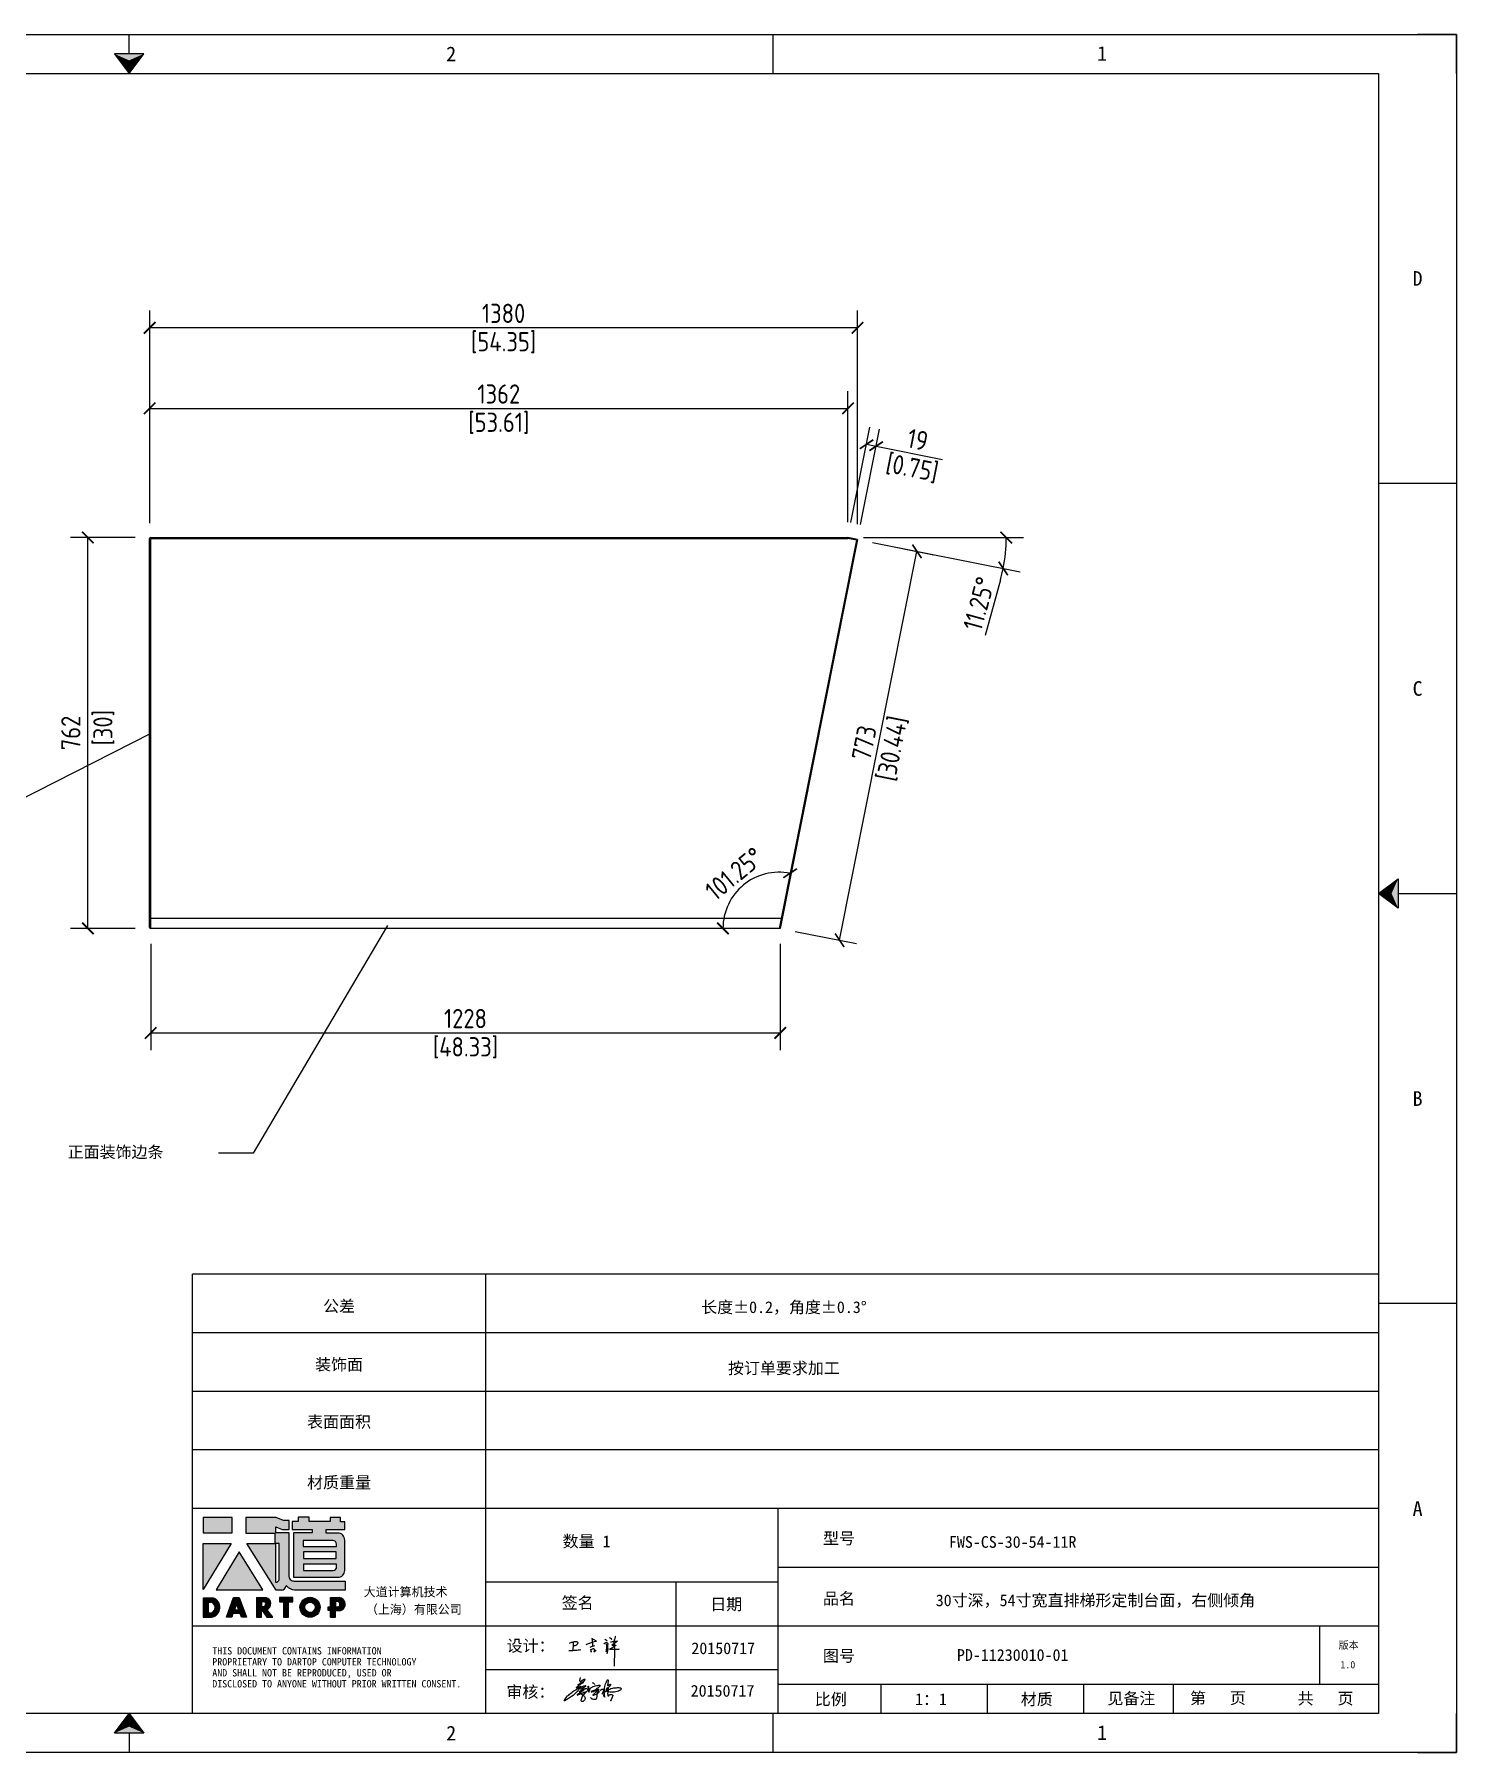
# Model space of a CAD drawing. Header units: inches. Extents: x 777 to 31414, y -60867 to 2393.
# Drawn here: x 18520 to 21294, y -45918 to -42568 of the extents above; entities that cross this region are included whole.
import ezdxf
from ezdxf.enums import TextEntityAlignment as Align

# ---------------------------------------------------------------- set-up
doc = ezdxf.new("R2010")
doc.units = ezdxf.units.IN
doc.header["$LTSCALE"] = 0.605
doc.header["$MEASUREMENT"] = 0
doc.header["$PDMODE"] = 3
doc.header["$PDSIZE"] = 0.25
doc.linetypes.add('DOT', pattern=[0.2, 0.1, -0.1])
doc.layers.get('0').update_dxf_attribs({"linetype": 'CONTINUOUS'})
doc.layers.get('Defpoints').update_dxf_attribs({"linetype": 'CONTINUOUS'})
for name, color, linetype in [('02-05848-001_DXF_TEXT', 7, 'CONTINUOUS'), ('4', 7, 'CONTINUOUS'), ('green_dim', 7, 'CONTINUOUS'), ('print', 30, 'CONTINUOUS')]:
    doc.layers.add(name, color=color, linetype=linetype)
doc.layers.add('dim', color=2, linetype='CONTINUOUS', lineweight=9)
doc.styles.add('Dartop', font='')
doc.styles.add('Dartop Text Style', font='gbenor.shx', dxfattribs={"bigfont": 'gbcbig.shx'})
doc.styles.add('hzHT', font='simhei.ttf')
doc.styles.get("Standard").update_dxf_attribs({"font": 'txt', "width": 0.7})
doc.styles.get('Dartop').set_extended_font_data('FangSong_GB2312')
doc.dimstyles.new('Dartop DIM Style', dxfattribs={"dimscale": 15, "dimtxt": 2.5, "dimasz": 1.5, "dimexe": 2.25, "dimexo": 2, "dimtad": 1, "dimdec": 0, "dimdsep": 46, "dimtxsty": 'Dartop Text Style', "dimblk": 'ARCHTICK', "dimcen": 0.09, "dimazin": 2, "dimtfac": 1, "dimtdec": 0, "dimtofl": 0, "dimtmove": 0, "dimatfit": 3, "dimfxl": 0, "dimtolj": 1, "dimtzin": 0, "dimarcsym": 0})
doc.dimstyles.get("Standard").update_dxf_attribs({"dimtxt": 0.1, "dimasz": 0.125, "dimexe": 0.18, "dimexo": 0.0625, "dimgap": 0.09, "dimtad": 0, "dimtih": 1, "dimtoh": 1, "dimdec": 3, "dimzin": 4, "dimdsep": 46, "dimtxsty": 'Standard', "dimblk": '_FILLED', "dimblk1": '_FILLED', "dimblk2": '_FILLED', "dimcen": 0.09, "dimadec": 0, "dimazin": 0, "dimtol": 1, "dimtp": 0.008, "dimtm": 0.008, "dimtfac": 1, "dimtdec": 3, "dimtofl": 0, "dimtmove": 0, "dimatfit": 3, "dimldrblk": '_FILLED', "dimfxl": 0, "dimtolj": 1, "dimtzin": 4, "dimarcsym": 0})

# ---------------------------------------------------------------- blocks, each defined once
blk = doc.blocks.new('*U5')
at = {"color": 254, "linetype": 'Continuous', "extrusion": (0, 0, -1)}
for points in [[(-17, 0.333), (-16.812, 0.25), (-17, 0.5)], [(-17, 0.333), (-17, 0.5), (-17.188, 0.25)], [(-17, 0.333), (-17.188, 0.25), (-16.812, 0.25)]]:
    blk.add_solid(points, dxfattribs=at)
blk = doc.blocks.new('*U4')
at = {"color": 254, "linetype": 'Continuous', "extrusion": (0, 0, -1)}
for points in [[(-33.167, 11), (-33, 11), (-33.25, 11.188)], [(-33.167, 11), (-33.25, 11.188), (-33.25, 10.812)], [(-33.167, 11), (-33.25, 10.812), (-33, 11)]]:
    blk.add_solid(points, dxfattribs=at)
blk = doc.blocks.new('*U6')
at = {"color": 254, "linetype": 'Continuous'}
for points in [[(17, 21.667), (17.188, 21.75), (16.812, 21.75)], [(17, 21.667), (16.812, 21.75), (17, 21.5)], [(17, 21.667), (17, 21.5), (17.188, 21.75)]]:
    blk.add_solid(points, dxfattribs=at)
blk = doc.blocks.new('dadao')
for p, q in [((48, 19.2), (44.9, 10.4)), ((44.9, 10.4), (51.2, 10.4)), ((51.2, 10.4), (48, 19.2))]:
    blk.add_line(p, q)
for points in [[(41.8, 121.6), (41.8, 143.7), (-0.4, 143.7), (-0.4, 121.6), (41.8, 121.6)], [(104.8, 122), (104.8, 130.3), (114.1, 126.3), (124.2, 126.3), (124.2, 139.6), (115.9, 139.6), (105.1, 143.9), (61.5, 143.9)], [(61.7, 144), (61.7, 121.3), (103.9, 121.3)], [(113.4, 38.7), (105.1, 38.7), (63, 106.5), (103.9, 106.5), (103.9, 120.9), (103.9, 121.3)], [(109.7, 53.6), (109.7, 106.2), (104.3, 106.2), (104.3, 50.4), (106.6, 50.4)], [(144.6, 94.4), (144.6, 84.8), (192, 84.8), (192, 94.1), (144.9, 94.1)], [(0, 28), (0, 0), (11.8, 0)], [(0.1, 28), (14, 28)], [(76.8, 28.2), (76.8, 0), (84.1, 0), (84.1, 11.1), (91.6, -0.1), (100.3, -0.1), (91.7, 11.1)], [(76.8, 28.2), (90.6, 28.2)], [(120.2, 45), (119.5, 45), (119.5, 44.6)], [(183.7, 0), (183.7, 9.6), (180.6, 9.6), (180.6, 14.9), (183.8, 14.9), (183.8, 28.1), (196.1, 28.1), (196.5, 28.1)], [(7.1, 21.8), (7.1, 6.1), (12, 6.1)], [(7.1, 21.8), (11.4, 21.8)], [(84, 22.7), (84, 15.3), (87.2, 15.3)], [(84, 22.7), (87.3, 22.7)], [(183.7, 0), (190.9, 0), (190.9, 9.6), (198.8, 9.6)], [(194.9, 22.3), (190.8, 22.3), (190.8, 15), (194.4, 15)]]:
    blk.add_lwpolyline(points)
blk.add_lwpolyline([(137.1, 144.2), (137.1, 137.9), (128.3, 137.9), (128.3, 126.5), (157.3, 126.5), (157.3, 121.5), (130.3, 121.5), (130.3, 57.5), (194.4, 57.5, 0.414214), (204.4, 67.5), (204.4, 111.3, 0.414214), (194.4, 121.3), (177.5, 121.3), (177.5, 126.3), (204.7, 126.3), (204.7, 137.7), (198.2, 137.7), (198.2, 143.9), (183.3, 143.9), (183.3, 138), (153, 138), (153, 144.2), (137.1, 144.2)], format="xyb", close=True)
for points in [[(-0.3, 106.2), (40.4, 106.2), (-0.3, 39.7), (-0.3, 106.2)], [(51.7, 94.1), (18.4, 39.3), (86.2, 39.3)], [(43.8, 28.2), (51.8, 28.2), (62.6, -0.1), (55, -0.1), (53.2, 5), (42.9, 5), (41.1, 0), (33.6, 0)], [(110, 28.1), (110, 21.9), (116, 21.9), (116, -0.1), (123.2, -0.1), (123.2, 22), (129.2, 22), (129.2, 28.1), (110, 28.1)]]:
    blk.add_lwpolyline(points, close=True)
for points in [[(104.8, 122), (123.4, 122), (123.4, 60, 0.414214), (131.4, 52), (204.8, 52), (204.8, 39.1), (131.7, 39.1)], [(144.3, 110.8), (144.3, 101.8), (192.3, 101.8), (192.3, 105.5, 0.414214), (187.3, 110.5), (144.3, 110.5)], [(144.6, 77), (144.6, 67.5), (187.6, 67.5, 0.414214), (192.6, 72.5), (192.6, 76.4), (144.6, 76.4)]]:
    blk.add_lwpolyline(points, format="xyb")
for radius in [14.5, 7.44]:
    blk.add_circle((154.2, 14.2), radius)
for centre, radius, start, end in [((99.2, 60.7), 12.6, 305.6399, 325.969), ((9.6, 14.2), 14.4, 278.6604, 72.3203), ((88.6, 19.4), 8.95, 290.6073, 77.2124), ((111.6, 46.7), 8.19, 282.9811, 347.6627), ((136, 61.7), 22.9, 226.7358, 259.3209), ((195.7, 18.6), 9.51, 288.8959, 85.2442), ((8.5, 13.9), 8.49, 294.2143, 69.7177), ((86.4, 19), 3.8, 282.527, 76.7196), ((193.7, 18.7), 3.8, 280.9891, 72.5513)]:
    blk.add_arc(centre, radius, start, end)
blk = doc.blocks.new('h')
for p, q in [((20773.3, -2331.8), (20775.3, -2338.7)), ((20789.1, -2340.9), (20773.5, -2331.9)), ((20775.3, -2338.7), (20775.6, -2351.2)), ((20845.7, -2343.5), (20848.4, -2353)), ((20768.1, -2360.9), (20773, -2359.1)), ((20769.5, -2366.9), (20769.8, -2370.6)), ((20769.8, -2370.6), (20770.9, -2378)), ((20770.9, -2378), (20771.5, -2370.6)), ((20772.4, -2369.3), (20774.9, -2367.8)), ((20773, -2359.1), (20784.1, -2355.2)), ((20775.6, -2351.2), (20775.5, -2357.3)), ((20782.2, -2369.2), (20780, -2377.1)), ((20780, -2377.1), (20788.3, -2371.3)), ((20780.1, -2366.4), (20780.8, -2366.4)), ((20781.9, -2367.4), (20782.2, -2369.2)), ((20848.9, -2370.3), (20847.9, -2424)), ((20848.4, -2353), (20848.9, -2370.3))]:
    blk.add_line(p, q)
for points in [[(20699.1, -2348.2, -0.029745), (20704.6, -2345.4, -0.046842), (20708.4, -2344.2, -0.00919), (20714.3, -2343, -0.018517), (20717.2, -2342.5, -0.037841), (20720.3, -2342.4, -0.039541), (20723.2, -2342.8, -0.149785), (20726, -2344.3, -0.204935), (20726.9, -2346.6, -0.074872), (20726.5, -2348.3, -0.061615), (20725.6, -2350.3, -0.034204), (20723.8, -2352.6, -0.045776), (20722.3, -2354.1, -0.054985), (20720.4, -2355.3, -0.036348), (20717.3, -2356.5, -0.067752), (20715.7, -2356.8, -0.043553), (20713.2, -2356.7)], [(20755, -2351.9, -0.024077), (20759.9, -2350.1, -0.013147), (20768.7, -2346.5, -0.00522), (20775.4, -2344.1, -0.018517), (20777.3, -2343.4, -0.008274), (20786.3, -2341, -0.039541), (20788.3, -2340.8, -0.079216), (20789.4, -2341, -0.204935)], [(20816.8, -2335, -0.053561), (20819.6, -2336.1, -0.075272), (20821.3, -2337.3, -0.005295), (20822.5, -2338.5, -0.009337), (20823.1, -2339.1, -0.026146), (20823.7, -2339.8, -0.016644), (20824.5, -2340.9)], [(20832.1, -2329.2, -0.053561), (20834.9, -2330.3, -0.075272), (20836.7, -2331.5, -0.005295), (20837.8, -2332.6, -0.009337), (20838.5, -2333.3, -0.026146), (20839, -2334, -0.016644), (20839.8, -2335.1)], [(20836, -2343.7, -0.02797), (20842.1, -2342.6, -0.048868), (20845.6, -2342.2, -0.00919), (20851.1, -2341.4, -0.018517), (20853.9, -2341.1, -0.037841), (20856.7, -2341.2, -0.039541), (20859.4, -2341.6, -0.018282), (20840.6, -2354.7, -0.000937)], [(20847.6, -2340.2, 0.021784), (20849.6, -2335.9, 0.028296), (20850.8, -2332.4, 0.008136), (20851.9, -2328.2, 0.028913), (20852.2, -2327, 0.08193), (20852.1, -2325.9, 0.075058), (20851.7, -2324.7, 0.275043)], [(20696.6, -2372.4, 0.002073), (20710.6, -2371.9, 0.016137), (20719.6, -2371.3, 0.008314), (20736.9, -2369.3)], [(20813.5, -2350.1, 0.007348), (20815.9, -2348.7, 0.008421), (20818, -2347.3, 0.009459), (20819.7, -2346.2, -0.016325), (20820.7, -2345.5, -0.173771), (20821.8, -2345.3, -0.085159), (20823.9, -2346, -0.125883), (20826, -2347.9, -0.160659), (20826.6, -2350.1, -0.010447), (20826.5, -2352.3, -0.008247), (20826.2, -2355.1, -0.002698), (20825.3, -2374, 0.001562), (20823.9, -2383.7, 0.016137)]]:
    blk.add_lwpolyline(points, format="xyb")
for points in [[(20711.3, -2343.5), (20711.3, -2343.5), (20711.5, -2355.8), (20710.7, -2368), (20710.6, -2371.9)], [(20821.5, -2350.6), (20822.4, -2359.2), (20822.2, -2364.9), (20821.7, -2369), (20821.3, -2376.3), (20823.6, -2368.5), (20827.2, -2366.3), (20829.5, -2366.3)], [(20840.6, -2354.7), (20850, -2354.7), (20855, -2354.3), (20845.9, -2361.1), (20840.5, -2364), (20833, -2367.5), (20863.2, -2367.4), (20865.9, -2367.3)]]:
    blk.add_lwpolyline(points)
for centre, radius, start, end in [((20773.7, -2371.2), 2.3, 121.9907, 163.6016), ((20787.5, -2406), 40.3, 100.6183, 108.2482), ((20780.8, -2367.6), 1.15, 9.4675, 90)]:
    blk.add_arc(centre, radius, start, end)
blk = doc.blocks.new('CAIYUQIANG')
for p, q in [((27649.9, -25061), (27651.9, -25059.4)), ((27651.9, -25059.4), (27654.7, -25057.2)), ((27654.7, -25057.2), (27656.5, -25055.9)), ((27656.5, -25055.9), (27658.3, -25054.6)), ((27659.8, -25060.4), (27656.6, -25063.3)), ((27658.3, -25054.6), (27659.6, -25053.7)), ((27659.6, -25053.7), (27662.2, -25052.1)), ((27660.6, -25059.8), (27659.8, -25060.4)), ((27663.6, -25056.9), (27660.6, -25059.8)), ((27662.2, -25052.1), (27664.9, -25050.5)), ((27662.9, -25048.8), (27669.7, -25045.8)), ((27663.2, -25048.6), (27662.9, -25048.8)), ((27663.6, -25048.1), (27663.2, -25048.6)), ((27665.3, -25046.6), (27663.6, -25048.1)), ((27666.3, -25053.5), (27663.6, -25056.9)), ((27664.9, -25050.5), (27668.5, -25048.7)), ((27667.5, -25060.4), (27664.9, -25062)), ((27667.4, -25044.9), (27665.3, -25046.6)), ((27675.7, -25037.4), (27665.9, -25043)), ((27665.9, -25043), (27677.3, -25038.1)), ((27668.2, -25051.4), (27666.3, -25053.5)), ((27670.6, -25042.2), (27667.4, -25044.9)), ((27670.3, -25058.4), (27667.5, -25060.4)), ((27667.7, -25061.6), (27670.5, -25060.2)), ((27670.9, -25048.6), (27668.2, -25051.4)), ((27668.5, -25048.7), (27673.6, -25046.3)), ((27668.6, -25056), (27674.9, -25053.6)), ((27672.1, -25054.2), (27668.6, -25056)), ((27670.4, -25028.6), (27669.5, -25034.5)), ((27669.5, -25034.5), (27670.5, -25036.5)), ((27669.7, -25045.8), (27671.3, -25045.2)), ((27672, -25057.1), (27670.3, -25058.4)), ((27670.5, -25036.5), (27674.7, -25033.4)), ((27670.5, -25060.2), (27673.3, -25059)), ((27677.3, -25038.1), (27670.6, -25042.2)), ((27671.5, -25047.3), (27670.9, -25048.6)), ((27671.2, -25051), (27679.4, -25049.8)), ((27674.1, -25050.1), (27671.2, -25051)), ((27671.3, -25045.2), (27672.1, -25045.7)), ((27672.1, -25046.2), (27671.5, -25047.3)), ((27672.5, -25060.1), (27671.9, -25060.4)), ((27671.9, -25060.4), (27674.3, -25061.5)), ((27673.8, -25055.8), (27672, -25057.1)), ((27672.1, -25045.7), (27672.1, -25046.2)), ((27675.9, -25052.3), (27672.1, -25054.2)), ((27673.8, -25059.6), (27672.5, -25060.1)), ((27673.3, -25059), (27675.5, -25058)), ((27673.6, -25046.3), (27677.4, -25044.5)), ((27676.2, -25054), (27673.8, -25055.8)), ((27675.2, -25059.1), (27673.8, -25059.6)), ((27676.5, -25048.8), (27674.1, -25050.1)), ((27674.7, -25033.4), (27678, -25031.9)), ((27674.9, -25053.6), (27676.8, -25053.2)), ((27677.8, -25058), (27675.2, -25059.1)), ((27675.5, -25058), (27677.9, -25056.9)), ((27679.9, -25033), (27675.7, -25037.4)), ((27678.6, -25051.7), (27675.9, -25052.3)), ((27677.2, -25053.4), (27676.2, -25054)), ((27679.1, -25047.4), (27676.5, -25048.8)), ((27676.8, -25053.2), (27677.2, -25053.4)), ((27677.4, -25044.5), (27680, -25043.8)), ((27677.5, -25061.9), (27679.6, -25059.6)), ((27679, -25057.7), (27677.8, -25058)), ((27677.9, -25056.9), (27680, -25056.9)), ((27678, -25031.9), (27679.7, -25031.6)), ((27683.3, -25050.5), (27678.6, -25051.7)), ((27680, -25057.5), (27679, -25057.7)), ((27680.6, -25045.9), (27679.1, -25047.4)), ((27679.4, -25049.8), (27681.5, -25049.6)), ((27679.6, -25059.6), (27680.6, -25058.4)), ((27679.7, -25031.6), (27680.1, -25032.2)), ((27680.1, -25032.2), (27679.9, -25033)), ((27680, -25043.8), (27681.2, -25043.8)), ((27680, -25056.9), (27680.5, -25057.1)), ((27680.5, -25057.1), (27680, -25057.5)), ((27681.2, -25044.7), (27680.6, -25045.9)), ((27680.6, -25058.4), (27681.3, -25057.6)), ((27681.2, -25043.8), (27681.2, -25044.7)), ((27681.3, -25057.6), (27682.9, -25055.7)), ((27681.5, -25049.6), (27682.7, -25049.7)), ((27682.7, -25049.7), (27683.3, -25050.5)), ((27682.9, -25055.7), (27683.9, -25054.7)), ((27683.9, -25054.7), (27684.6, -25054)), ((27684.6, -25054), (27685.6, -25053.1)), ((27685.6, -25053.1), (27686, -25048.7)), ((27686, -25048.7), (27686.1, -25046.8)), ((27686.1, -25046.8), (27686.2, -25045.4)), ((27686.2, -25045.4), (27686.3, -25045)), ((27686.3, -25045), (27686.6, -25045)), ((27686.6, -25045), (27686.7, -25045.1)), ((27686.7, -25045.1), (27686.9, -25049.2)), ((27686.9, -25049.2), (27686.9, -25051.7)), ((27686.9, -25051.7), (27686.9, -25054.8)), ((27686.9, -25054.8), (27686.9, -25055.8)), ((27686.9, -25055.8), (27687, -25056.5)), ((27687, -25056.5), (27687.2, -25056.9)), ((27687.2, -25056.9), (27687.5, -25056.9)), ((27687.5, -25056.9), (27687.8, -25056.5)), ((27687.8, -25056.5), (27688, -25055.9)), ((27688, -25055.9), (27688.6, -25054.6)), ((27688.6, -25054.6), (27689.1, -25053.3)), ((27689.1, -25053.3), (27689.5, -25052.1)), ((27689.5, -25052.1), (27690.2, -25050.1)), ((27690.2, -25050.1), (27690.5, -25049.4)), ((27690.5, -25049.4), (27691.2, -25048.7)), ((27691.2, -25048.7), (27693.8, -25046.9)), ((27692.5, -25055.7), (27691.9, -25055.8)), ((27691.9, -25055.8), (27691.9, -25056.2)), ((27691.9, -25056.2), (27693.4, -25056.2)), ((27693.9, -25055.2), (27692.5, -25055.7)), ((27693.4, -25056.2), (27695.2, -25055.9)), ((27693.8, -25046.9), (27694.7, -25046.4)), ((27697.3, -25053.7), (27693.9, -25055.2)), ((27694.7, -25046.4), (27695.8, -25045.9)), ((27695.2, -25055.9), (27696.4, -25055.5)), ((27695.8, -25045.9), (27698.2, -25045)), ((27696.4, -25055.5), (27698.6, -25054.5)), ((27698, -25059.9), (27696.5, -25061.2)), ((27700.1, -25052.2), (27697.3, -25053.7)), ((27700.7, -25057.4), (27698, -25059.9)), ((27698.2, -25045), (27699.9, -25044.7)), ((27698.6, -25054.5), (27700.1, -25053.8)), ((27699.9, -25044.7), (27702.8, -25044)), ((27703.1, -25050.1), (27700.1, -25052.2)), ((27700.1, -25053.8), (27701.4, -25053.2)), ((27703.2, -25055.4), (27700.7, -25057.4)), ((27701.4, -25053.2), (27703, -25052.5)), ((27701.9, -25060.7), (27705, -25058.6)), ((27702.8, -25044), (27704.8, -25043.7)), ((27703, -25052.5), (27704.6, -25051.8)), ((27703.4, -25059.2), (27703, -25063.9)), ((27705.3, -25048.2), (27703.1, -25050.1)), ((27705.1, -25053.8), (27703.2, -25055.4)), ((27703.5, -25058.1), (27703.4, -25059.2)), ((27703.9, -25057), (27703.5, -25058.1)), ((27704.3, -25056.3), (27703.9, -25057)), ((27704.9, -25055.3), (27704.3, -25056.3)), ((27704.6, -25051.8), (27705.9, -25051.1)), ((27704.8, -25043.7), (27707, -25043.4)), ((27705.1, -25055), (27704.9, -25055.3)), ((27705, -25058.6), (27706.4, -25057.7)), ((27706, -25052.8), (27705.1, -25053.8)), ((27706.3, -25055), (27705.1, -25055)), ((27708, -25045.9), (27705.3, -25048.2)), ((27705.9, -25051.1), (27706.4, -25051.1)), ((27706.6, -25051.6), (27706, -25052.8)), ((27706.8, -25055.3), (27706.3, -25055)), ((27706.4, -25051.1), (27706.6, -25051.6)), ((27706.4, -25057.7), (27707.4, -25057)), ((27707.5, -25055.8), (27706.8, -25055.3)), ((27707, -25043.4), (27708, -25043.4)), ((27707.4, -25057), (27707.8, -25056.8)), ((27707.8, -25056.8), (27707.5, -25055.8)), ((27708, -25043.4), (27709, -25043.5)), ((27710.1, -25044), (27708, -25045.9)), ((27709, -25043.5), (27709.7, -25043.8)), ((27709.7, -25043.8), (27710.1, -25044)), ((27710, -25054.2), (27711.2, -25052.7)), ((27711.2, -25052.7), (27712.6, -25051.4)), ((27712.6, -25051.4), (27713.4, -25050.9)), ((27713.4, -25050.9), (27714.2, -25050.8)), ((27713.7, -25060.6), (27714.5, -25059.1)), ((27714, -25059.3), (27713.7, -25060.1)), ((27713.7, -25060.1), (27713.7, -25060.6)), ((27714.3, -25058.6), (27714, -25059.3)), ((27714.2, -25050.8), (27715, -25050.8)), ((27715, -25056.9), (27714.3, -25058.6)), ((27714.5, -25059.1), (27715.1, -25058.3)), ((27715, -25050.8), (27715.4, -25050.8)), ((27715.5, -25055.4), (27715, -25056.9)), ((27715.1, -25058.3), (27715.6, -25057.9)), ((27715.4, -25050.8), (27715.6, -25051)), ((27715.9, -25053.9), (27715.5, -25055.4)), ((27715.6, -25051), (27715.8, -25051.2)), ((27715.6, -25057.9), (27716.2, -25057.8)), ((27715.8, -25051.2), (27715.9, -25051.2)), ((27715.9, -25051.2), (27716, -25051.4)), ((27716, -25053.3), (27715.9, -25053.9)), ((27716, -25051.4), (27716, -25051.4)), ((27716, -25051.4), (27716, -25051.5)), ((27716, -25051.5), (27716.1, -25051.6)), ((27716.1, -25052.4), (27716, -25053.3)), ((27716.1, -25051.6), (27716.1, -25051.8)), ((27716.1, -25051.8), (27716.1, -25052.4)), ((27716.2, -25057.8), (27716.9, -25057.9)), ((27716.8, -25062.6), (27717, -25060.1)), ((27716.9, -25057.9), (27717.2, -25058.1)), ((27717, -25060.1), (27717.1, -25058.6)), ((27717.1, -25058.6), (27717.2, -25057.5)), ((27717.2, -25057.5), (27717.7, -25052.4)), ((27717.2, -25058.1), (27717.6, -25058.7)), ((27717.6, -25058.7), (27717.6, -25060.8)), ((27717.7, -25050), (27718.5, -25046)), ((27717.7, -25052.4), (27717.7, -25050)), ((27718.5, -25046), (27720.2, -25040.9)), ((27719, -25056.7), (27720.6, -25055.2)), ((27719, -25056.7), (27720.6, -25055.4)), ((27720.6, -25055.4), (27719, -25056.7)), ((27719.4, -25056.1), (27719, -25056.7)), ((27720.3, -25054.8), (27719.4, -25056.1)), ((27720.2, -25040.9), (27720.7, -25039.5)), ((27721, -25053.7), (27720.3, -25054.8)), ((27720.6, -25055.2), (27721.9, -25054.1)), ((27720.7, -25039.5), (27721.2, -25038)), ((27722.6, -25051.2), (27721, -25053.7)), ((27721.2, -25038), (27721.6, -25036.6)), ((27721.6, -25036.6), (27722.4, -25034.9)), ((27721.8, -25052.4), (27722.1, -25051.2)), ((27721.9, -25054.1), (27721.8, -25052.4)), ((27721.9, -25054.1), (27723.5, -25052.8)), ((27722.2, -25054.5), (27721.9, -25054.1)), ((27722.1, -25051.2), (27722.6, -25049.3)), ((27723.2, -25055.7), (27722.2, -25054.5)), ((27722.4, -25034.9), (27723.3, -25033.3)), ((27722.6, -25049.3), (27723.4, -25048.2)), ((27723.9, -25049.1), (27722.6, -25051.2)), ((27725.1, -25056.1), (27723.2, -25055.7)), ((27723.3, -25033.3), (27723.8, -25032.7)), ((27723.4, -25048.2), (27724, -25048.2)), ((27723.5, -25052.8), (27725.7, -25051.8)), ((27723.8, -25032.7), (27724.4, -25032.7)), ((27724.9, -25047.9), (27723.9, -25049.1)), ((27724.2, -25041.9), (27724, -25042.9)), ((27724, -25042.9), (27724, -25043.8)), ((27724, -25043.8), (27724.5, -25044.5)), ((27724, -25048.2), (27725, -25049.3)), ((27724.3, -25057.3), (27724.1, -25059.8)), ((27724.1, -25059.8), (27724.2, -25062.5)), ((27724.7, -25038.7), (27724.2, -25041.9)), ((27724.8, -25054.3), (27724.3, -25057.3)), ((27724.3, -25057.3), (27724.3, -25057.3)), ((27724.4, -25032.7), (27724.8, -25033.4)), ((27724.5, -25044.5), (27724.9, -25044.1)), ((27726, -25051.7), (27724.6, -25052.3)), ((27724.6, -25052.3), (27724.8, -25054.3)), ((27724.9, -25037.3), (27724.7, -25038.7)), ((27724.8, -25033.4), (27725.1, -25034.5)), ((27725.1, -25035.4), (27724.9, -25037.3)), ((27724.9, -25044.1), (27726.2, -25043.2)), ((27726.1, -25047), (27724.9, -25047.9)), ((27725, -25049.3), (27726, -25051.7)), ((27725.1, -25034.5), (27725.1, -25035.4)), ((27728.6, -25056.9), (27725.1, -25056.1)), ((27725.7, -25051.8), (27728.1, -25050.8)), ((27727.7, -25045.8), (27726.1, -25047)), ((27726.2, -25043.2), (27727.3, -25042.5)), ((27727.3, -25042.5), (27728.7, -25041.6)), ((27728.8, -25044.9), (27727.7, -25045.8)), ((27728.1, -25050.8), (27730.4, -25049.9)), ((27731.5, -25056.9), (27728.6, -25056.9)), ((27728.7, -25041.6), (27729.4, -25041.6)), ((27729.8, -25043.2), (27728.8, -25044.9)), ((27729.4, -25041.6), (27729.8, -25042.2)), ((27729.8, -25042.2), (27729.8, -25043.2)), ((27730.4, -25049.9), (27734.3, -25049)), ((27734.6, -25056.9), (27731.5, -25056.9)), ((27734.3, -25049), (27736.4, -25048.5)), ((27736.4, -25056.9), (27734.6, -25056.9)), ((27736.4, -25048.5), (27738, -25048.5)), ((27737.5, -25056.9), (27736.4, -25056.9)), ((27739.9, -25056.2), (27737.5, -25056.9)), ((27738, -25048.5), (27741.4, -25048.2)), ((27742.8, -25055.5), (27739.9, -25056.2)), ((27741.4, -25048.2), (27743.3, -25048.1)), ((27745.3, -25054.8), (27742.8, -25055.5)), ((27743.3, -25048.1), (27745.9, -25048.1)), ((27747, -25053.9), (27745.3, -25054.8)), ((27745.9, -25048.1), (27747.9, -25048.3)), ((27749, -25052.8), (27747, -25053.9)), ((27747.9, -25048.3), (27749.6, -25048.7)), ((27749.8, -25051.7), (27749, -25052.8)), ((27749.6, -25048.7), (27750.5, -25049.8)), ((27750.6, -25050.8), (27749.8, -25051.7)), ((27750.5, -25049.8), (27750.6, -25050.8)), ((27639.2, -25074.1), (27639.8, -25072.4)), ((27640.1, -25074.1), (27639.2, -25074.1)), ((27639.8, -25072.4), (27641, -25070.5)), ((27641.8, -25073.4), (27640.1, -25074.1)), ((27641, -25070.5), (27642.4, -25068.7)), ((27643.4, -25072.1), (27641.8, -25073.4)), ((27642.4, -25068.7), (27644.1, -25066.6)), ((27645.7, -25070.6), (27643.4, -25072.1)), ((27644.1, -25066.6), (27646.1, -25064.4)), ((27649.4, -25068), (27645.7, -25070.6)), ((27646.1, -25064.4), (27648.2, -25062.5)), ((27648.2, -25062.5), (27649.9, -25061)), ((27653.3, -25065.6), (27649.4, -25068)), ((27656.6, -25063.3), (27653.3, -25065.6)), ((27664.9, -25062.9), (27667.7, -25061.6)), ((27664.9, -25062), (27664.9, -25062.9)), ((27672.7, -25072.4), (27673.6, -25068.9)), ((27672.7, -25073.7), (27672.7, -25072.4)), ((27672.9, -25074.4), (27672.7, -25073.7)), ((27673.5, -25075.1), (27672.9, -25074.4)), ((27674.1, -25075.4), (27673.5, -25075.1)), ((27673.6, -25068.9), (27674.3, -25066.8)), ((27675, -25075.4), (27674.1, -25075.4)), ((27674.3, -25061.5), (27677.2, -25063.7)), ((27674.3, -25066.8), (27675.3, -25065)), ((27676.4, -25074.9), (27675, -25075.4)), ((27675.3, -25065), (27676.4, -25063.4)), ((27676.4, -25063.4), (27677.5, -25061.9)), ((27677.2, -25074.4), (27676.4, -25074.9)), ((27677.2, -25063.7), (27678.8, -25065.4)), ((27678.3, -25073.5), (27677.2, -25074.4)), ((27679.1, -25072.5), (27678.3, -25073.5)), ((27678.8, -25065.4), (27679.4, -25066.6)), ((27679.8, -25071), (27679.1, -25072.5)), ((27679.4, -25066.6), (27679.9, -25067.9)), ((27680, -25070), (27679.8, -25071)), ((27679.9, -25067.9), (27680, -25069)), ((27680, -25069), (27680, -25070)), ((27691, -25067.9), (27690.7, -25067.5)), ((27691.8, -25068.5), (27691, -25067.9)), ((27692.9, -25069.4), (27691.8, -25068.5)), ((27694, -25070.3), (27692.9, -25069.4)), ((27695.5, -25070.9), (27694, -25070.3)), ((27695.5, -25062.1), (27695, -25062.5)), ((27695, -25062.5), (27695, -25062.8)), ((27695, -25062.8), (27695.4, -25063)), ((27695.4, -25063), (27696.6, -25063)), ((27696.5, -25061.2), (27695.5, -25062.1)), ((27697.1, -25071.4), (27695.5, -25070.9)), ((27696.6, -25063), (27698.7, -25062.4)), ((27699, -25071.4), (27697.1, -25071.4)), ((27698.7, -25062.4), (27701.9, -25060.7)), ((27700.5, -25071.4), (27699, -25071.4)), ((27701.7, -25070.7), (27700.5, -25071.4)), ((27702.4, -25068.8), (27701.7, -25070.7)), ((27702.9, -25065), (27702.4, -25068.8)), ((27703, -25063.9), (27702.9, -25065)), ((27716.6, -25063.7), (27716.8, -25062.6)), ((27716.6, -25064.9), (27716.6, -25063.7)), ((27717, -25065.4), (27716.6, -25064.9)), ((27718.3, -25066.4), (27717, -25065.4)), ((27717.6, -25060.8), (27717.6, -25062.5)), ((27717.6, -25062.5), (27717.7, -25064.3)), ((27717.7, -25064.3), (27717.7, -25065.5)), ((27717.7, -25065.5), (27718.3, -25066.4)), ((27724.2, -25062.5), (27724.5, -25063.9)), ((27724.5, -25063.9), (27726.1, -25063.8)), ((27726.1, -25063.8), (27727.2, -25062.4)), ((27727.2, -25062.4), (27728.7, -25061.7)), ((27728.7, -25061.7), (27730.6, -25061.7)), ((27729.9, -25073.7), (27728.8, -25073.7)), ((27730.7, -25072), (27729.9, -25073.7)), ((27730.6, -25061.7), (27732.5, -25061.7)), ((27732.4, -25068.5), (27730.7, -25072)), ((27733.1, -25067), (27732.4, -25068.5)), ((27732.5, -25061.7), (27734, -25062.9)), ((27734, -25064.2), (27733.1, -25067)), ((27734, -25062.9), (27734, -25064.2))]:
    blk.add_line(p, q)
blk.add_lwpolyline([(27694.2, -25038.4, -0.053561), (27695.8, -25039, -0.075272), (27696.8, -25039.7, -0.005295), (27697.5, -25040.4, -0.009337), (27697.9, -25040.8, -0.026146), (27698.2, -25041.2, -0.016644), (27698.7, -25041.9)], format="xyb")
blk = doc.blocks.new('_ArchTick')
at = {"color": 0, "linetype": 'ByBlock', "const_width": 0.15}
blk.add_lwpolyline([(-0.5, -0.5), (0.5, 0.5)], dxfattribs=at)
blk = doc.blocks.new('*D322')
at = {"layer": 'Defpoints', "color": 0}
for p in [(18746.9, -44311), (19974.5, -44311), (19974.5, -44514.9)]:
    blk.add_point(p, dxfattribs=at)
at = {"layer": 'dim', "color": 0, "lineweight": -2}
for p, q in [((18746.9, -44341), (18746.9, -44548.7)), ((19974.5, -44341), (19974.5, -44548.7)), ((18746.9, -44514.9), (19974.5, -44514.9))]:
    blk.add_line(p, q, dxfattribs=at)
at = {"layer": 'dim', "color": 0, "lineweight": -2, "xscale": 22.5, "yscale": 22.5, "zscale": 22.5, "rotation": 180}
blk.add_blockref('_ArchTick', (18746.9, -44514.9), dxfattribs=at)
at = {"layer": 'dim', "color": 0, "lineweight": -2, "xscale": 22.5, "yscale": 22.5, "zscale": 22.5}
blk.add_blockref('_ArchTick', (19974.5, -44514.9), dxfattribs=at)
at = {"layer": 'dim', "color": 0, "char_height": 37.5, "attachment_point": 5, "style": 'Dartop Text Style'}
for s, insert in [('\\A1;1228', (19360.7, -44486.8)), ('\\A1;[48.33]', (19360.7, -44543.8))]:
    blk.add_mtext(s, dxfattribs=dict(at, insert=insert))
blk = doc.blocks.new('*D323')
at = {"layer": 'Defpoints', "color": 0}
for p in [(18624.3, -43549), (18746.9, -43549), (18746.9, -44311)]:
    blk.add_point(p, dxfattribs=at)
at = {"layer": 'dim', "color": 0, "lineweight": -2}
for p, q in [((18716.9, -43549), (18590.6, -43549)), ((18624.3, -44311), (18624.3, -43549)), ((18716.9, -44311), (18590.6, -44311))]:
    blk.add_line(p, q, dxfattribs=at)
at = {"layer": 'dim', "color": 0, "lineweight": -2, "xscale": 22.5, "yscale": 22.5, "zscale": 22.5}
for p, rotation in [((18624.3, -43549), 90), ((18624.3, -44311), 270)]:
    blk.add_blockref('_ArchTick', p, dxfattribs=dict(at, rotation=rotation))
at = {"layer": 'dim', "color": 0, "insert": (18624.3, -43930), "char_height": 37.5, "attachment_point": 5, "rotation": 90, "style": 'Dartop Text Style'}
blk.add_mtext('\\A1;762\\P [30]', dxfattribs=at)
blk = doc.blocks.new('*D324')
at = {"layer": 'Defpoints', "color": 0}
for p in [(20106.6, -43297.1), (18744.9, -43550.7), (20106.6, -43549)]:
    blk.add_point(p, dxfattribs=at)
at = {"layer": 'dim', "color": 0, "lineweight": -2}
for p, q in [((18744.9, -43520.7), (18744.9, -43263.4)), ((20106.6, -43519), (20106.6, -43263.4)), ((18744.9, -43297.1), (20106.6, -43297.1))]:
    blk.add_line(p, q, dxfattribs=at)
at = {"layer": 'dim', "color": 0, "lineweight": -2, "xscale": 22.5, "yscale": 22.5, "zscale": 22.5, "rotation": 180}
blk.add_blockref('_ArchTick', (18744.9, -43297.1), dxfattribs=at)
at = {"layer": 'dim', "color": 0, "lineweight": -2, "xscale": 22.5, "yscale": 22.5, "zscale": 22.5}
blk.add_blockref('_ArchTick', (20106.6, -43297.1), dxfattribs=at)
at = {"layer": 'dim', "color": 0, "char_height": 37.5, "attachment_point": 5, "style": 'Dartop Text Style'}
for s, insert in [('\\A1;1362', (19425.7, -43269)), ('\\A1;[53.61]', (19425.7, -43326.1))]:
    blk.add_mtext(s, dxfattribs=dict(at, insert=insert))
blk = doc.blocks.new('*D325')
at = {"layer": 'Defpoints', "color": 0}
for p in [(20161.5, -43370.8), (20106.6, -43549), (20125.3, -43552.7)]:
    blk.add_point(p, dxfattribs=at)
at = {"layer": 'dim', "color": 0, "lineweight": -2}
for p, q in [((20112.5, -43519.6), (20149.4, -43334)), ((20131.2, -43523.3), (20168.1, -43337.7)), ((20142.8, -43367.1), (20161.5, -43370.8)), ((20161.5, -43370.8), (20290.8, -43396.5))]:
    blk.add_line(p, q, dxfattribs=at)
at = {"layer": 'dim', "color": 0, "lineweight": -2, "xscale": 22.5, "yscale": 22.5, "zscale": 22.5}
for p, rotation in [((20142.8, -43367.1), 168.7499529015004), ((20161.5, -43370.8), 348.7499529015004)]:
    blk.add_blockref('_ArchTick', p, dxfattribs=dict(at, rotation=rotation))
at = {"layer": 'dim', "color": 0, "char_height": 37.5, "attachment_point": 5, "rotation": 348.75, "style": 'Dartop Text Style'}
for s, insert in [('\\A1;19', (20242.7, -43358.2)), ('\\A1;[0.75]', (20231.6, -43414.2))]:
    blk.add_mtext(s, dxfattribs=dict(at, insert=insert))
blk = doc.blocks.new('*D326')
at = {"layer": 'Defpoints', "color": 0}
for p in [(18746.9, -43549), (20106.6, -43549), (20106.6, -43549), (20125.3, -43552.7), (20414.6, -43569.2)]:
    blk.add_point(p, dxfattribs=at)
at = {"layer": 'dim', "color": 0, "lineweight": -2}
for p, q in [((20136.6, -43549), (20449, -43549)), ((20154.7, -43558.6), (20442.5, -43615.8)), ((20404.2, -43631.1), (20374.2, -43739.6))]:
    blk.add_line(p, q, dxfattribs=at)
for start, end in [(348.75, 360), (344.5726, 348.75)]:
    blk.add_arc((20106.6, -43549), 308.7, start, end, dxfattribs=at)
at = {"layer": 'dim', "color": 0, "lineweight": -2, "xscale": 22.5, "yscale": 22.5, "zscale": 22.5}
for p, rotation in [((20415.3, -43549), 89.99999999999993), ((20409.4, -43609.2), 258.7499529015161)]:
    blk.add_blockref('_ArchTick', p, dxfattribs=dict(at, rotation=rotation))
at = {"layer": 'dim', "color": 0, "insert": (20362.1, -43677.9), "char_height": 37.5, "attachment_point": 5, "rotation": 74.5726, "style": 'Dartop Text Style'}
blk.add_mtext('\\A1;11.25°', dxfattribs=at)
blk = doc.blocks.new('*D327')
at = {"layer": 'Defpoints', "color": 0}
for p in [(20125.3, -43552.7), (20241.2, -43575.8), (19974.5, -44311)]:
    blk.add_point(p, dxfattribs=at)
at = {"layer": 'dim', "color": 0, "lineweight": -2}
for p, q in [((20090.3, -44334.1), (20241.2, -43575.8)), ((20154.7, -43558.6), (20274.3, -43582.4)), ((20003.9, -44316.9), (20123.4, -44340.7))]:
    blk.add_line(p, q, dxfattribs=at)
at = {"layer": 'dim', "color": 0, "lineweight": -2, "xscale": 22.5, "yscale": 22.5, "zscale": 22.5}
for p, rotation in [((20241.2, -43575.8), 78.74995290150063), ((20090.3, -44334.1), 258.7499529015006)]:
    blk.add_blockref('_ArchTick', p, dxfattribs=dict(at, rotation=rotation))
at = {"layer": 'dim', "color": 0, "char_height": 37.5, "attachment_point": 5, "rotation": 78.75, "style": 'Dartop Text Style'}
for s, insert in [('\\A1;773', (20138.2, -43949.4)), ('\\A1;[30.44]', (20194.1, -43960.6))]:
    blk.add_mtext(s, dxfattribs=dict(at, insert=insert))
blk = doc.blocks.new('*D328')
at = {"layer": 'Defpoints', "color": 0}
for p in [(20122.9, -43554.3), (19930.5, -44209.7), (18746.9, -44311), (19972.4, -44311), (19974.5, -44311)]:
    blk.add_point(p, dxfattribs=at)
at = {"layer": 'dim', "color": 0, "lineweight": -2}
blk.add_arc((19972.4, -44311), 109.6, 78.75, 180, dxfattribs=at)
at = {"layer": 'dim', "color": 0, "lineweight": -2, "xscale": 22.5, "yscale": 22.5, "zscale": 22.5}
for p, rotation in [((19993.8, -44203.5), 348.7499966133485), ((19862.8, -44311), 269.9999999999997)]:
    blk.add_blockref('_ArchTick', p, dxfattribs=dict(at, rotation=rotation))
at = {"layer": 'dim', "color": 0, "insert": (19885, -44204.5), "char_height": 37.5, "attachment_point": 5, "rotation": 39.375, "style": 'Dartop Text Style'}
blk.add_mtext('\\A1;101.25°', dxfattribs=at)
blk = doc.blocks.new('*D329')
at = {"layer": 'Defpoints', "color": 0}
for p in [(18744.9, -43140), (18744.9, -43551), (20125.3, -43552.7)]:
    blk.add_point(p, dxfattribs=at)
at = {"layer": 'dim', "color": 0, "lineweight": -2}
for p, q in [((18744.9, -43521), (18744.9, -43106.2)), ((20125.3, -43522.7), (20125.3, -43106.2)), ((20125.3, -43140), (18744.9, -43140))]:
    blk.add_line(p, q, dxfattribs=at)
at = {"layer": 'dim', "color": 0, "lineweight": -2, "xscale": 22.5, "yscale": 22.5, "zscale": 22.5, "rotation": 180}
blk.add_blockref('_ArchTick', (18744.9, -43140), dxfattribs=at)
at = {"layer": 'dim', "color": 0, "lineweight": -2, "xscale": 22.5, "yscale": 22.5, "zscale": 22.5}
blk.add_blockref('_ArchTick', (20125.3, -43140), dxfattribs=at)
at = {"layer": 'dim', "color": 0, "char_height": 37.5, "attachment_point": 5, "style": 'Dartop Text Style'}
for s, insert in [('\\A1;1380', (19435.1, -43111.8)), ('\\A1;[54.35]', (19435.1, -43168.9))]:
    blk.add_mtext(s, dxfattribs=dict(at, insert=insert))
blk = doc.blocks.new('_FILLED')
at = {"color": 0, "linetype": 'ByBlock'}
blk.add_solid([(0, 0), (-1, 0.16), (-1, -0.16)], dxfattribs=at)

msp = doc.modelspace()

# ---------------------------------------------------------------- hatches: boundary and pattern name
for points in [[(18905.83, -45459.92), (18848.88, -45459.92), (18848.88, -45489.68), (18905.83, -45489.68)], [(18904, -45510.5), (18849.03, -45510.5), (18849.03, -45600.25)], [(18919.23, -45526.78), (18874.3, -45600.84), (18965.8, -45600.84)], [(19023.9, -45616), (18997.89, -45616), (18997.89, -45624.25), (19006.01, -45624.25), (19006.01, -45653.98), (19015.72, -45653.98), (19015.72, -45624.23), (19023.9, -45624.23)]]:
    msp.add_hatch(color=0).paths.add_polyline_path(points)
h = msp.add_hatch(color=0)
h.paths.add_polyline_path([(18990.94, -45478), (19003.51, -45483.44), (19017.1, -45483.44), (19017.1, -45465.45), (19005.89, -45465.45), (18991.28, -45459.68), (18932.74, -45459.68), (18932.74, -45490.1), (18989.7, -45490.1), (18989.7, -45490.71), (18989.7, -45510.16), (18934.47, -45510.16), (18991.28, -45601.59), (19002.53, -45601.59, 0.2793748), (19010.74, -45593.6), (19010.74, -45593.18), (19011.74, -45593.18, 0.1431454), (19027.22, -45601.06), (19125.95, -45601.06), (19125.95, -45583.72), (19026.8, -45583.72, -0.4142136), (19016, -45572.92), (19016, -45489.14), (18990.94, -45489.14)])
h.paths.add_polyline_path([(18990.28, -45510.55), (18997.51, -45510.55), (18997.51, -45581.51, -0.0889357), (18993.32, -45585.82), (18990.25, -45585.82)], flags=16)
h = msp.add_hatch(color=0)
h.paths.add_polyline_path([(19125.78, -45467.97), (19116.99, -45467.97), (19116.99, -45459.61), (19096.91, -45459.61), (19096.91, -45467.55), (19055.93, -45467.55), (19055.93, -45459.19), (19034.46, -45459.19), (19034.46, -45467.7), (19022.6, -45467.7), (19022.6, -45483.11), (19061.74, -45483.11), (19061.74, -45489.92), (19025.26, -45489.92), (19025.26, -45576.18), (19111.86, -45576.18, 0.4142136), (19125.36, -45562.68), (19125.36, -45503.61, 0.4142136), (19111.86, -45490.11), (19088.97, -45490.11), (19088.97, -45483.43), (19125.78, -45483.43)])
h.paths.add_polyline_path([(19102.3, -45504.73, -0.4142136), (19109.04, -45511.48), (19109.04, -45516.43), (19044.21, -45516.43), (19044.21, -45504.73)], flags=16)
h.paths.add_polyline_path([(19108.63, -45526.88), (19108.63, -45539.41), (19044.63, -45539.41), (19044.63, -45526.88)], flags=16)
h.paths.add_polyline_path([(19109.46, -45550.69), (19109.46, -45556.06, -0.4142136), (19102.71, -45562.81), (19044.63, -45562.81), (19044.63, -45550.69)], flags=16)
h = msp.add_hatch(color=0)
h.paths.add_polyline_path([(18868.29, -45616.13), (18849.43, -45616.13), (18849.43, -45653.86), (18865.31, -45653.86, 0.7930159)])
h.paths.add_polyline_path([(18865.59, -45645.6), (18859, -45645.6), (18859, -45624.4), (18864.87, -45624.4, -0.6713609)], flags=16)
h = msp.add_hatch(color=0)
h.paths.add_polyline_path([(18919.38, -45615.82), (18908.61, -45615.82), (18894.77, -45653.9), (18904.97, -45653.9), (18907.37, -45647.15), (18921.18, -45647.15), (18923.63, -45653.98), (18933.9, -45653.98)])
h.paths.add_polyline_path([(18918.54, -45639.88), (18909.98, -45639.88), (18914.18, -45627.91)], flags=16)
h = msp.add_hatch(color=0)
h.paths.add_polyline_path([(18971.69, -45615.85), (18953.14, -45615.85), (18953.14, -45653.92), (18962.94, -45653.92), (18962.94, -45638.83), (18973.02, -45654.06), (18984.86, -45654.06), (18973.27, -45638.93, 0.7440549)])
h.paths.add_polyline_path([(18962.85, -45633.19), (18962.85, -45623.2), (18967.23, -45623.2, -0.796809), (18967.17, -45633.19)], flags=16)
h = msp.add_hatch(color=0)
h.paths.add_polyline_path([(19038.03, -45634.75, 1), (19077.13, -45634.75, 1)])
h.paths.add_polyline_path([(19067.62, -45634.75, -1), (19047.54, -45634.75, -1)], flags=16)
h = msp.add_hatch(color=0)
h.paths.add_polyline_path([(19114.63, -45615.94), (19114.07, -45615.94), (19097.53, -45615.94), (19097.53, -45633.71), (19093.15, -45633.71), (19093.15, -45640.92), (19097.46, -45640.92), (19097.46, -45653.86), (19107.11, -45653.86), (19107.11, -45640.87), (19117.72, -45640.87, 0.8123038)])
h.paths.add_polyline_path([(19106.97, -45633.66), (19106.97, -45623.72), (19112.46, -45623.72, -0.7782134), (19111.9, -45633.66)], flags=16)

# ---------------------------------------------------------------- linework, layer by layer
at = {"color": 0, "linetype": 'DOT'}
for p, q in [((16456.21, -42567.79), (21217.44, -42567.79)), ((21293.59, -42643.93), (21293.59, -45842)), ((21217.44, -45918.14), (16456.21, -45918.14))]:
    msp.add_line(p, q, dxfattribs=at)
at = {"color": 0}
for p, q in [((18704.68, -42605.86), (18704.68, -42567.79)), ((19961.06, -42643.93), (19961.06, -42567.79)), ((21293.59, -42567.79), (21217.44, -42567.79)), ((21293.59, -42643.93), (21293.59, -42567.79)), ((16608.5, -42643.93), (21141.3, -42643.93)), ((21141.3, -42643.93), (21141.3, -45842)), ((21293.59, -43443.45), (21141.3, -43443.45)), ((21179.37, -44242.96), (21293.59, -44242.96)), ((18828.41, -45842), (18828.41, -44985.37)), ((21141.3, -44985.37), (18828.41, -44985.37)), ((19399.5, -44985.37), (19399.5, -45842)), ((21293.59, -45042.48), (21141.3, -45042.48)), ((21141.3, -45099.59), (18828.41, -45099.59)), ((21141.3, -45213.8), (18828.41, -45213.8)), ((21141.3, -45328.02), (18828.41, -45328.02)), ((21141.3, -45442.24), (18828.41, -45442.24)), ((19970.58, -45842), (19970.58, -45442.24)), ((19970.58, -45556.45), (21141.3, -45556.45)), ((19399.5, -45585.01), (19970.58, -45585.01)), ((19770.7, -45585.01), (19770.7, -45842)), ((18828.41, -45670.67), (19399.5, -45670.67)), ((19399.5, -45670.67), (21141.3, -45670.67)), ((21027.08, -45784.89), (21027.08, -45670.67)), ((19399.5, -45756.33), (19970.58, -45756.33)), ((19970.58, -45784.89), (21141.3, -45784.89)), ((20171.5, -45842), (20171.5, -45784.89)), ((20378.56, -45842), (20378.56, -45784.89)), ((20566.8, -45842), (20566.8, -45784.89)), ((20741.54, -45842), (20741.54, -45784.89)), ((21141.3, -45842), (16608.5, -45842)), ((19961.06, -45918.14), (19961.06, -45842)), ((21293.59, -45918.14), (21293.59, -45842)), ((18704.68, -45880.07), (18704.68, -45918.14)), ((21217.44, -45918.14), (21293.59, -45918.14))]:
    msp.add_line(p, q, dxfattribs=at)
for p, q in [((20122.95, -43554.31), (20106.22, -43550.98)), ((20125.3, -43552.74), (20106.61, -43549.02))]:
    msp.add_line(p, q)
for points in [[(18704.68, -42643.93), (18733.23, -42605.86), (18676.12, -42605.86), (18704.68, -42643.93)], [(21141.3, -44242.96), (21179.37, -44214.41), (21179.37, -44271.52), (21141.3, -44242.96)], [(18704.68, -45842), (18733.23, -45880.07), (18676.12, -45880.07), (18704.68, -45842)]]:
    msp.add_lwpolyline(points, close=True, dxfattribs=at)
at = {"layer": 'green_dim'}
for p, q in [((18744.86, -44309.02), (18744.86, -43551.02)), ((18746.86, -43549.02), (20106.61, -43549.02)), ((18746.86, -43551.02), (20106.61, -43551.02)), ((18746.86, -44311.02), (18746.86, -43551.02)), ((20122.95, -43554.31), (19972.43, -44311.02)), ((20125.3, -43552.74), (19974.47, -44311.02)), ((19976.22, -44291.97), (18746.86, -44291.97)), ((19974.47, -44311.02), (18746.86, -44311.02))]:
    msp.add_line(p, q, dxfattribs=at)
for centre, start, end in [((18746.86, -43551.02), 90, 180), ((18746.86, -44309.02), 180, 270)]:
    msp.add_arc(centre, 2, start, end, dxfattribs=at)
at = {"layer": 'print'}
msp.add_lwpolyline([(16456.21, -42567.79), (21293.59, -42567.79), (21293.59, -45918.14), (16456.21, -45918.14)], close=True, dxfattribs=at)

# ---------------------------------------------------------------- block references
at = {"color": 0, "linetype": 'Continuous', "xscale": 152.2888407109637, "yscale": 152.2888407109637, "zscale": 152.2888407109637}
for name in ['*U6', '*U4', '*U5']:
    msp.add_blockref(name, (16115.77, -45918.14), dxfattribs=at)
at = {"color": 0}
for name, p, xscale, yscale, zscale in [('dadao', (18849.43, -45653.86), 1.349832906196347, 1.349832906196347, 1.349832906196347), ('h', (7439.92, -44329.53), 0.585704211006083, 0.585704211006083, 0.585704211006083)]:
    msp.add_blockref(name, p, dxfattribs=dict(at, xscale=xscale, yscale=yscale, zscale=zscale))
msp.add_blockref('CAIYUQIANG', (-8086.13, -20743.27))

# ---------------------------------------------------------------- texts
for s, height, style, p in [('2', 28.55, 'Dartop', (19332.87, -42605.86)), ('1', 28.55, 'Dartop', (20602.27, -42604.95)), ('D', 28.55, 'Dartop', (21217.44, -43043.69)), ('C', 28.55, 'Dartop', (21217.44, -43843.2)), ('B', 28.55, 'Dartop', (21217.44, -44642.72)), ('公差', 22.843, 'hzHT', (19114.2, -45047.49)), ('长度%%P0.2，角度%%P0.3%%D', 22.8433, 'hzHT', (19981.76, -45049.55)), ('装饰面', 22.843, 'hzHT', (19114.2, -45161.36)), ('按订单要求加工', 22.843, 'hzHT', (19981.76, -45168.33)), ('表面面积', 22.843, 'hzHT', (19114.2, -45273.04)), ('材质重量', 22.843, 'hzHT', (19114.2, -45391.29)), ('A', 28.55, 'Dartop', (21217.44, -45442.24)), ('数量 1 ', 22.843, 'hzHT', (19604.71, -45506.18)), ('型号', 22.843, 'hzHT', (20089.09, -45500.34)), ('FWS-CS-30-54-11R', 22.8433, 'hzHT', (20427.85, -45507.35)), ('签名', 22.843, 'hzHT', (19579.35, -45625.98)), ('日期', 22.843, 'hzHT', (19869.21, -45628.79)), ('品名', 22.843, 'hzHT', (20089.09, -45617.61)), ('30寸深，54寸宽直排梯形定制台面，右侧倾角', 22.8433, 'hzHT', (20589.3, -45621.17)), ('20150717', 22.843, 'hzHT', (19863.34, -45714.67)), ('图号', 22.843, 'hzHT', (20089.09, -45729.27)), ('PD-11230010-01', 22.8433, 'hzHT', (20427.85, -45727.78)), ('版本', 14.277, 'hzHT', (21083.09, -45708.57)), ('1.0', 14.277, 'Dartop', (21081.37, -45746.73)), ('20150717', 22.843, 'hzHT', (19861.98, -45797.56)), ('比例', 22.843, 'hzHT', (20073.17, -45814.04)), ('材质', 22.843, 'hzHT', (20474.79, -45814.04)), ('见备注', 22.843, 'hzHT', (20659.32, -45812.36)), ('第   页', 22.843, 'hzHT', (20828.16, -45811.67)), ('共   页', 22.843, 'hzHT', (21038, -45812.5)), ('1：1', 22.843, 'hzHT', (20268.45, -45814.04)), ('2', 28.55, 'Dartop', (19332.87, -45880.07)), ('1', 28.55, 'Dartop', (20602.27, -45879.16))]:
    msp.add_text(s, height=height, dxfattribs=dict(at, style=style)).set_placement(p, align=Align.MIDDLE_CENTER)
at = {"color": 0, "style": 'hzHT'}
for s, height, p in [('设计：', 22.843, (19440.97, -45721.15)), ('THIS DOCUMENT CONTAINS INFORMATION', 14.2771, (18866.96, -45726.78)), ('AND SHALL NOT BE REPRODUCED, USED OR', 14.2771, (18866.96, -45769.61)), ('PROPRIETARY TO DARTOP COMPUTER TECHNOLOGY', 14.2771, (18866.96, -45748.19)), ('DISCLOSED TO ANYONE WITHOUT PRIOR WRITTEN CONSENT.', 14.2771, (18866.96, -45791.02)), ('审核：', 22.843, (19440.63, -45811.11))]:
    msp.add_text(s, height=height, dxfattribs=at).set_placement(p)
at = {"layer": '4', "color": 0, "style": 'hzHT'}
for s, p in [('大道计算机技术', (19162.25, -45613.38)), ('（上海）有限公司', (19166.56, -45647.52))]:
    msp.add_text(s, height=17.132, dxfattribs=at).set_placement(p)
at = {"layer": 'dim', "color": 0, "style": 'hzHT'}
msp.add_text('正面装饰边条', height=22.843, dxfattribs=at).set_placement((18678.45, -44746.96), align=Align.MIDDLE_CENTER)

# ---------------------------------------------------------------- dimensions: what is measured, and where the dimension line sits
at = {"layer": 'dim'}
for base, p1, p2, picture, middle in [((18744.86, -43139.97), (20125.3, -43552.74), (18744.86, -43551.02), '*D329', (19435.08, -43139.97)), ((20106.61, -43297.15), (18744.89, -43550.72), (20106.61, -43549.02), '*D324', (19425.75, -43297.15)), ((19974.47, -44514.93), (18746.86, -44311.02), (19974.47, -44311.02), '*D322', (19360.67, -44514.93))]:
    dim = msp.add_linear_dim(base=base, p1=p1, p2=p2, dimstyle='Dartop DIM Style', override={"dimpost": '\\X'}, dxfattribs=at)
    dim.commit()
    dim.dimension.update_dxf_attribs({"geometry": picture, "text_midpoint": middle})
for p1, distance, picture, middle in [((20106.61, -43549.02), 185.53, '*D325', (20237.2, -43385.83)), ((19974.47, -44311.02), -118.14, '*D327', (20165.76, -43954.93))]:
    dim = msp.add_aligned_dim(p1=p1, p2=(20125.3, -43552.74), distance=distance, dimstyle='Dartop DIM Style', override={"dimpost": '\\X'}, dxfattribs=at)
    dim.commit()
    dim.dimension.update_dxf_attribs({"geometry": picture, "text_midpoint": middle})
dim = msp.add_linear_dim(base=(18624.3, -43549.02), p1=(18746.86, -44311.02), p2=(18746.86, -43549.02), angle=90, dimstyle='Dartop DIM Style', override={"dimpost": '\\X'}, dxfattribs=at)
dim.commit()
dim.dimension.update_dxf_attribs({"geometry": '*D323', "text_midpoint": (18624.3, -43930.02), "dimtype": 160})
for base, line1, line2, picture, middle in [((20414.6215, -43569.2071), ((18746.8636, -43549.019), (20106.612, -43549.019)), ((20125.3005, -43552.7364), (20106.612, -43549.019)), '*D326', (20362.0853, -43677.8724)), ((19930.48, -44209.75), ((20122.95, -43554.31), (19972.43, -44311.02)), ((19974.47, -44311.02), (18746.86, -44311.02)), '*D328', (19885.05, -44204.54))]:
    dim = msp.add_angular_dim_2l(base=base, line1=line1, line2=line2, dimstyle='Dartop DIM Style', override={"dimpost": '\\X'}, dxfattribs=at)
    dim.commit()
    dim.dimension.update_dxf_attribs({"geometry": picture, "text_midpoint": middle})

# ---------------------------------------------------------------- leaders
at = {"layer": '02-05848-001_DXF_TEXT', "color": 2, "linetype": 'Continuous'}
for points in [[(18746.86, -43931.02), (17960.35, -44331.59), (18027.84, -44331.59)], [(19208.71, -44305.46), (18946.7, -44749), (18879.2, -44749)]]:
    msp.add_leader(points, dimstyle='Standard', override={"dimtad": 0}, dxfattribs=at)

doc.saveas('drawing.dxf')
